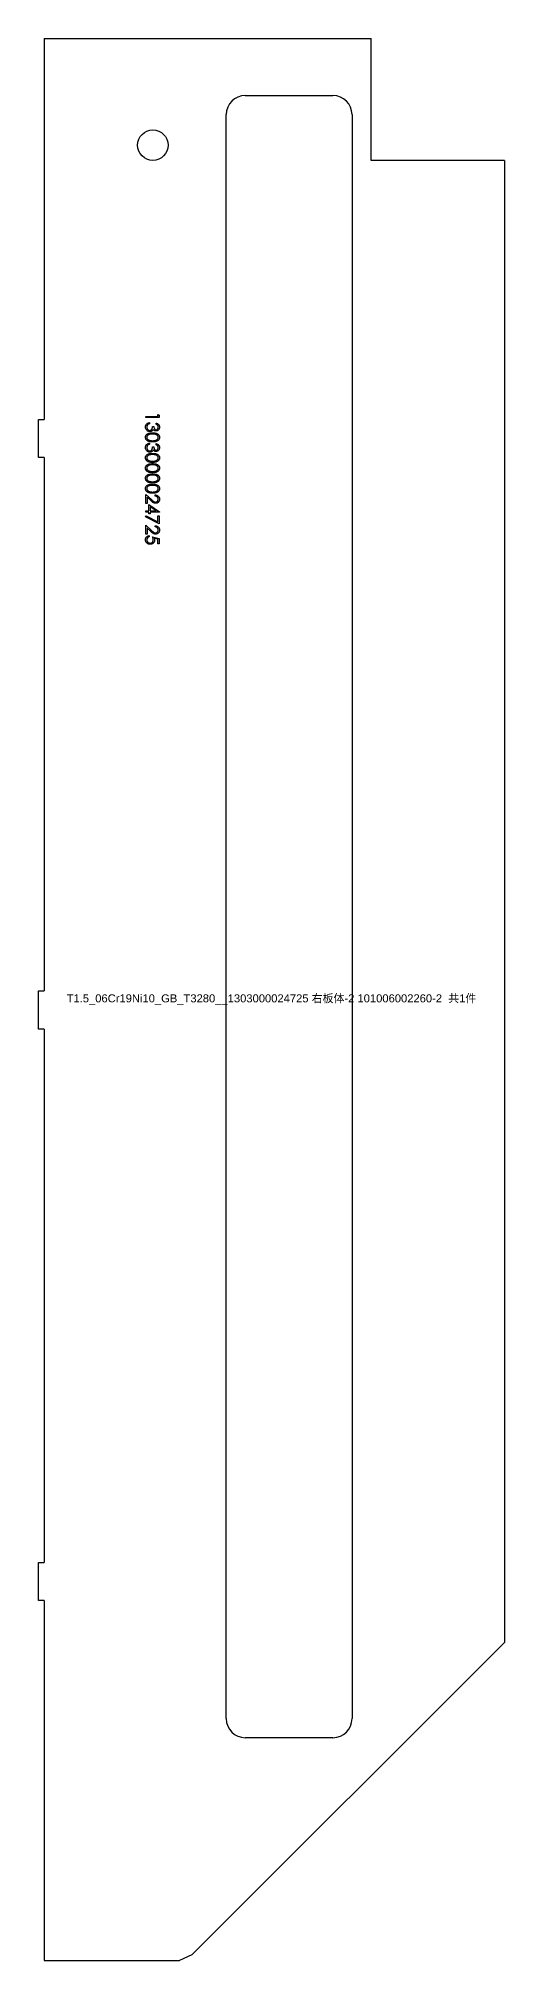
# Model space of a CAD drawing. Extents: x -16 to 22649, y -4599 to 814.
# Drawn here: x 976 to 1098, y -128 to 377 of the extents above; entities that cross this region are included whole.
import ezdxf

# ---------------------------------------------------------------- set-up
doc = ezdxf.new("R2010")
doc.units = 0
doc.header["$MEASUREMENT"] = 0
doc.linetypes.add('CENTERX2', pattern=[20.32, 12.7, -2.54, 2.54, -2.54])
doc.layers.get('0').update_dxf_attribs({"linetype": 'CONTINUOUS'})
for name, color, linetype in [('1', 6, 'CENTERX2'), ('S1', 7, 'CONTINUOUS'), ('SLD-0', 7, 'CONTINUOUS')]:
    doc.layers.add(name, color=color, linetype=linetype)
doc.styles.get("Standard").update_dxf_attribs({"font": 'arial.ttf'})

# ---------------------------------------------------------------- blocks, each defined once
blk = doc.blocks.new('1303000024725_右板体-2_101006')
at = {"layer": '1', "color": 6, "linetype": 'CONTINUOUS', "flags": 128}
for points in [[(29.35, 151.72), (29.35, 152.04), (29.35, 152.04), (29.45, 152.01), (29.55, 151.97), (29.64, 151.94), (29.73, 151.89), (29.81, 151.84), (29.88, 151.79), (29.95, 151.72), (30.01, 151.66), (30.07, 151.59), (30.11, 151.51), (30.15, 151.43), (30.19, 151.35), (30.21, 151.27), (30.23, 151.18), (30.24, 151.09), (30.25, 150.99), (30.25, 150.99), (30.24, 150.86), (30.21, 150.73), (30.18, 150.6), (30.12, 150.48), (30.05, 150.36), (29.97, 150.26), (29.88, 150.18), (29.78, 150.1), (29.67, 150.05), (29.56, 150), (29.45, 149.98), (29.34, 149.97), (29.34, 149.97), (29.23, 149.98), (29.12, 150), (29.02, 150.03), (28.93, 150.07), (28.84, 150.13), (28.76, 150.2), (28.69, 150.28), (28.62, 150.38), (28.62, 150.38), (28.56, 150.27), (28.49, 150.17), (28.41, 150.08), (28.32, 150), (28.32, 150), (28.25, 149.95), (28.17, 149.91), (28.1, 149.87), (28.02, 149.84), (27.94, 149.82), (27.86, 149.81), (27.78, 149.8), (27.7, 149.79), (27.7, 149.79), (27.55, 149.8), (27.41, 149.83), (27.27, 149.88), (27.13, 149.95), (27, 150.04), (26.89, 150.14), (26.8, 150.26), (26.71, 150.39), (26.65, 150.53), (26.6, 150.68), (26.58, 150.84), (26.57, 151), (26.57, 151), (26.57, 151.12), (26.58, 151.22), (26.6, 151.33), (26.63, 151.42), (26.67, 151.52), (26.71, 151.61), (26.77, 151.69), (26.83, 151.77), (26.9, 151.84), (26.98, 151.91), (27.06, 151.97), (27.15, 152.02), (27.25, 152.07), (27.36, 152.11), (27.48, 152.14), (27.6, 152.17), (27.6, 152.17), (27.6, 151.86), (27.6, 151.86), (27.52, 151.83), (27.44, 151.8), (27.37, 151.77), (27.31, 151.74), (27.25, 151.71), (27.2, 151.67), (27.15, 151.63), (27.11, 151.58), (27.11, 151.58), (27.07, 151.52), (27.03, 151.46), (27, 151.39), (26.97, 151.32), (26.95, 151.25), (26.94, 151.17), (26.93, 151.08), (26.93, 151), (26.93, 151), (26.93, 150.9), (26.94, 150.81), (26.96, 150.72), (26.98, 150.63), (27.01, 150.56), (27.05, 150.48), (27.1, 150.41), (27.15, 150.35), (27.2, 150.29), (27.26, 150.24), (27.32, 150.2), (27.39, 150.17), (27.45, 150.14), (27.52, 150.12), (27.59, 150.11), (27.67, 150.11), (27.67, 150.11), (27.76, 150.11), (27.86, 150.14), (27.95, 150.17), (28.04, 150.23), (28.12, 150.29), (28.19, 150.37), (28.25, 150.46), (28.3, 150.55), (28.32, 150.61), (28.34, 150.67), (28.35, 150.74), (28.37, 150.81), (28.38, 150.89), (28.39, 150.98), (28.4, 151.08), (28.41, 151.18), (28.41, 151.18), (28.77, 151.18), (28.77, 151.18), (28.77, 151.05), (28.79, 150.93), (28.81, 150.81), (28.85, 150.7), (28.89, 150.6), (28.94, 150.51), (29, 150.44), (29.06, 150.38), (29.12, 150.34), (29.19, 150.31), (29.26, 150.29), (29.34, 150.29), (29.34, 150.29), (29.39, 150.29), (29.45, 150.3), (29.5, 150.31), (29.55, 150.34), (29.59, 150.36), (29.64, 150.4), (29.68, 150.44), (29.72, 150.49), (29.76, 150.54), (29.8, 150.59), (29.82, 150.65), (29.85, 150.71), (29.86, 150.78), (29.88, 150.84), (29.88, 150.92), (29.89, 150.99), (29.89, 150.99), (29.88, 151.11), (29.86, 151.22), (29.82, 151.32), (29.76, 151.42), (29.73, 151.46), (29.69, 151.5), (29.65, 151.54), (29.6, 151.58), (29.54, 151.62), (29.48, 151.66), (29.42, 151.69), (29.35, 151.72)], [(30.16, 154.12), (30.16, 153.47), (30.16, 153.47), (26.66, 153.47), (26.66, 153.47), (26.66, 153.79), (26.66, 153.79), (29.8, 153.79), (29.8, 153.79), (29.8, 154.32), (29.8, 154.32), (30.16, 154.12)], [(28.4, 149.48), (28.57, 149.48), (28.73, 149.47), (28.88, 149.46), (29.02, 149.44), (29.15, 149.42), (29.27, 149.39), (29.38, 149.36), (29.48, 149.33), (29.57, 149.29), (29.65, 149.25), (29.73, 149.2), (29.81, 149.15), (29.88, 149.1), (29.94, 149.04), (30, 148.98), (30.05, 148.91), (30.1, 148.84), (30.14, 148.77), (30.17, 148.7), (30.2, 148.63), (30.22, 148.55), (30.23, 148.47), (30.24, 148.39), (30.25, 148.31), (30.25, 148.31), (30.24, 148.22), (30.23, 148.14), (30.22, 148.06), (30.2, 147.99), (30.17, 147.91), (30.14, 147.84), (30.1, 147.76), (30.05, 147.69), (30, 147.63), (29.94, 147.56), (29.87, 147.5), (29.8, 147.45), (29.73, 147.4), (29.64, 147.35), (29.56, 147.3), (29.46, 147.26), (29.36, 147.22), (29.25, 147.19), (29.13, 147.16), (29, 147.14), (28.86, 147.12), (28.72, 147.11), (28.57, 147.1), (28.4, 147.1), (28.4, 147.1), (28.24, 147.1), (28.09, 147.11), (27.95, 147.12), (27.81, 147.14), (27.69, 147.16), (27.57, 147.19), (27.46, 147.22), (27.35, 147.26), (27.26, 147.3), (27.17, 147.34), (27.09, 147.39), (27.01, 147.45), (26.94, 147.5), (26.88, 147.56), (26.82, 147.63), (26.76, 147.69), (26.72, 147.76), (26.68, 147.83), (26.64, 147.91), (26.62, 147.98), (26.59, 148.06), (26.58, 148.14), (26.57, 148.22), (26.57, 148.31), (26.57, 148.31), (26.57, 148.39), (26.58, 148.47), (26.59, 148.55), (26.61, 148.63), (26.64, 148.7), (26.68, 148.77), (26.71, 148.84), (26.76, 148.91), (26.81, 148.97), (26.87, 149.04), (26.93, 149.09), (27, 149.15), (27.07, 149.2), (27.15, 149.25), (27.24, 149.29), (27.33, 149.33), (27.43, 149.36), (27.54, 149.39), (27.66, 149.42), (27.79, 149.44), (27.93, 149.46), (28.08, 149.47), (28.24, 149.48), (28.4, 149.48)], [(29.35, 146.34), (29.35, 146.65), (29.35, 146.65), (29.45, 146.62), (29.55, 146.59), (29.64, 146.55), (29.73, 146.51), (29.81, 146.46), (29.88, 146.4), (29.95, 146.34), (30.01, 146.27), (30.07, 146.2), (30.11, 146.13), (30.15, 146.05), (30.19, 145.97), (30.21, 145.88), (30.23, 145.79), (30.24, 145.7), (30.25, 145.61), (30.25, 145.61), (30.24, 145.47), (30.21, 145.34), (30.18, 145.21), (30.12, 145.09), (30.05, 144.98), (29.97, 144.88), (29.88, 144.79), (29.78, 144.72), (29.67, 144.66), (29.56, 144.62), (29.45, 144.6), (29.34, 144.59), (29.34, 144.59), (29.23, 144.59), (29.12, 144.61), (29.02, 144.64), (28.93, 144.69), (28.84, 144.75), (28.76, 144.82), (28.69, 144.9), (28.62, 145), (28.62, 145), (28.56, 144.89), (28.49, 144.79), (28.41, 144.7), (28.32, 144.62), (28.32, 144.62), (28.25, 144.57), (28.17, 144.53), (28.1, 144.49), (28.02, 144.46), (27.94, 144.44), (27.86, 144.42), (27.78, 144.41), (27.7, 144.41), (27.7, 144.41), (27.55, 144.42), (27.41, 144.45), (27.27, 144.5), (27.13, 144.57), (27, 144.65), (26.89, 144.76), (26.8, 144.87), (26.71, 145), (26.65, 145.14), (26.6, 145.29), (26.58, 145.45), (26.57, 145.62), (26.57, 145.62), (26.57, 145.73), (26.58, 145.84), (26.6, 145.94), (26.63, 146.04), (26.67, 146.13), (26.71, 146.22), (26.77, 146.31), (26.83, 146.38), (26.9, 146.46), (26.98, 146.53), (27.06, 146.59), (27.15, 146.64), (27.25, 146.69), (27.36, 146.73), (27.48, 146.76), (27.6, 146.79), (27.6, 146.79), (27.6, 146.47), (27.6, 146.47), (27.52, 146.45), (27.44, 146.42), (27.37, 146.39), (27.31, 146.36), (27.25, 146.32), (27.2, 146.28), (27.15, 146.24), (27.11, 146.2), (27.11, 146.2), (27.07, 146.14), (27.03, 146.08), (27, 146.01), (26.97, 145.94), (26.95, 145.86), (26.94, 145.78), (26.93, 145.7), (26.93, 145.61), (26.93, 145.61), (26.93, 145.51), (26.94, 145.42), (26.96, 145.33), (26.98, 145.25), (27.01, 145.17), (27.05, 145.1), (27.1, 145.03), (27.15, 144.97), (27.2, 144.91), (27.26, 144.86), (27.32, 144.82), (27.39, 144.78), (27.45, 144.76), (27.52, 144.74), (27.59, 144.73), (27.67, 144.72), (27.67, 144.72), (27.76, 144.73), (27.86, 144.75), (27.95, 144.79), (28.04, 144.84), (28.12, 144.91), (28.19, 144.98), (28.25, 145.07), (28.3, 145.17), (28.32, 145.22), (28.34, 145.28), (28.35, 145.35), (28.37, 145.43), (28.38, 145.51), (28.39, 145.6), (28.4, 145.7), (28.41, 145.8), (28.41, 145.8), (28.77, 145.8), (28.77, 145.8), (28.77, 145.67), (28.79, 145.55), (28.81, 145.43), (28.85, 145.32), (28.89, 145.21), (28.94, 145.13), (29, 145.06), (29.06, 145), (29.12, 144.96), (29.19, 144.93), (29.26, 144.91), (29.34, 144.9), (29.34, 144.9), (29.39, 144.9), (29.45, 144.91), (29.5, 144.93), (29.55, 144.95), (29.59, 144.98), (29.64, 145.01), (29.68, 145.05), (29.72, 145.1), (29.76, 145.15), (29.8, 145.21), (29.82, 145.27), (29.85, 145.33), (29.86, 145.39), (29.88, 145.46), (29.88, 145.53), (29.89, 145.61), (29.89, 145.61), (29.88, 145.72), (29.86, 145.84), (29.82, 145.94), (29.76, 146.03), (29.73, 146.08), (29.69, 146.12), (29.65, 146.16), (29.6, 146.2), (29.54, 146.24), (29.48, 146.27), (29.42, 146.3), (29.35, 146.34)], [(28.41, 149.16), (28.27, 149.16), (28.13, 149.16), (28.01, 149.15), (27.9, 149.14), (27.79, 149.12), (27.7, 149.1), (27.61, 149.08), (27.53, 149.06), (27.46, 149.03), (27.39, 149), (27.33, 148.96), (27.27, 148.92), (27.21, 148.88), (27.16, 148.84), (27.12, 148.79), (27.08, 148.74), (27.01, 148.63), (26.96, 148.52), (26.94, 148.41), (26.93, 148.3), (26.93, 148.3), (26.93, 148.18), (26.96, 148.07), (27.01, 147.96), (27.08, 147.86), (27.12, 147.81), (27.16, 147.76), (27.21, 147.72), (27.26, 147.68), (27.32, 147.64), (27.39, 147.61), (27.45, 147.57), (27.53, 147.55), (27.53, 147.55), (27.62, 147.52), (27.72, 147.49), (27.82, 147.47), (27.93, 147.45), (28.04, 147.43), (28.16, 147.42), (28.28, 147.42), (28.41, 147.41), (28.41, 147.41), (28.53, 147.42), (28.65, 147.42), (28.77, 147.43), (28.88, 147.44), (28.98, 147.46), (29.08, 147.48), (29.17, 147.5), (29.25, 147.53), (29.33, 147.56), (29.41, 147.6), (29.47, 147.63), (29.54, 147.67), (29.6, 147.71), (29.65, 147.76), (29.69, 147.81), (29.73, 147.86), (29.8, 147.96), (29.85, 148.07), (29.88, 148.18), (29.89, 148.3), (29.89, 148.3), (29.88, 148.41), (29.85, 148.53), (29.8, 148.63), (29.73, 148.74), (29.69, 148.79), (29.65, 148.84), (29.6, 148.88), (29.55, 148.92), (29.49, 148.96), (29.42, 149), (29.36, 149.03), (29.28, 149.06), (29.21, 149.08), (29.12, 149.1), (29.02, 149.12), (28.92, 149.14), (28.8, 149.15), (28.68, 149.16), (28.55, 149.16), (28.41, 149.16)], [(28.4, 144.09), (28.57, 144.09), (28.73, 144.08), (28.88, 144.07), (29.02, 144.06), (29.15, 144.04), (29.27, 144.01), (29.38, 143.98), (29.48, 143.95), (29.57, 143.91), (29.65, 143.86), (29.73, 143.82), (29.81, 143.77), (29.88, 143.71), (29.94, 143.66), (30, 143.59), (30.05, 143.53), (30.1, 143.46), (30.14, 143.39), (30.17, 143.32), (30.2, 143.24), (30.22, 143.16), (30.23, 143.09), (30.24, 143.01), (30.25, 142.92), (30.25, 142.92), (30.24, 142.84), (30.23, 142.76), (30.22, 142.68), (30.2, 142.6), (30.17, 142.53), (30.14, 142.45), (30.1, 142.38), (30.05, 142.31), (30, 142.24), (29.94, 142.18), (29.87, 142.12), (29.8, 142.06), (29.73, 142.01), (29.64, 141.96), (29.56, 141.92), (29.46, 141.88), (29.36, 141.84), (29.25, 141.81), (29.13, 141.78), (29, 141.76), (28.86, 141.74), (28.72, 141.73), (28.57, 141.72), (28.4, 141.72), (28.4, 141.72), (28.24, 141.72), (28.09, 141.73), (27.95, 141.74), (27.81, 141.75), (27.69, 141.78), (27.57, 141.8), (27.46, 141.84), (27.35, 141.87), (27.26, 141.91), (27.17, 141.96), (27.09, 142.01), (27.01, 142.06), (26.94, 142.12), (26.88, 142.18), (26.82, 142.24), (26.76, 142.31), (26.72, 142.38), (26.68, 142.45), (26.64, 142.52), (26.62, 142.6), (26.59, 142.68), (26.58, 142.76), (26.57, 142.84), (26.57, 142.92), (26.57, 142.92), (26.57, 143.01), (26.58, 143.09), (26.59, 143.16), (26.61, 143.24), (26.64, 143.31), (26.68, 143.39), (26.71, 143.46), (26.76, 143.53), (26.81, 143.59), (26.87, 143.65), (26.93, 143.71), (27, 143.76), (27.07, 143.81), (27.15, 143.86), (27.24, 143.9), (27.33, 143.94), (27.43, 143.98), (27.54, 144.01), (27.66, 144.03), (27.79, 144.06), (27.93, 144.07), (28.08, 144.08), (28.24, 144.09), (28.4, 144.09)], [(28.4, 141.4), (28.57, 141.4), (28.73, 141.39), (28.88, 141.38), (29.02, 141.36), (29.15, 141.34), (29.27, 141.32), (29.38, 141.29), (29.48, 141.25), (29.57, 141.21), (29.65, 141.17), (29.73, 141.13), (29.81, 141.07), (29.88, 141.02), (29.94, 140.96), (30, 140.9), (30.05, 140.84), (30.1, 140.77), (30.14, 140.7), (30.17, 140.62), (30.2, 140.55), (30.22, 140.47), (30.23, 140.39), (30.24, 140.31), (30.25, 140.23), (30.25, 140.23), (30.24, 140.15), (30.23, 140.07), (30.22, 139.99), (30.2, 139.91), (30.17, 139.83), (30.14, 139.76), (30.1, 139.69), (30.05, 139.62), (30, 139.55), (29.94, 139.49), (29.87, 139.43), (29.8, 139.37), (29.73, 139.32), (29.64, 139.27), (29.56, 139.23), (29.46, 139.18), (29.36, 139.15), (29.25, 139.11), (29.13, 139.09), (29, 139.06), (28.86, 139.05), (28.72, 139.03), (28.57, 139.03), (28.4, 139.02), (28.4, 139.02), (28.24, 139.03), (28.09, 139.03), (27.95, 139.05), (27.81, 139.06), (27.69, 139.08), (27.57, 139.11), (27.46, 139.14), (27.35, 139.18), (27.26, 139.22), (27.17, 139.27), (27.09, 139.32), (27.01, 139.37), (26.94, 139.42), (26.88, 139.48), (26.82, 139.55), (26.76, 139.62), (26.72, 139.69), (26.68, 139.76), (26.64, 139.83), (26.62, 139.91), (26.59, 139.99), (26.58, 140.07), (26.57, 140.15), (26.57, 140.23), (26.57, 140.23), (26.57, 140.31), (26.58, 140.39), (26.59, 140.47), (26.61, 140.55), (26.64, 140.62), (26.68, 140.69), (26.71, 140.76), (26.76, 140.83), (26.81, 140.9), (26.87, 140.96), (26.93, 141.02), (27, 141.07), (27.07, 141.12), (27.15, 141.17), (27.24, 141.21), (27.33, 141.25), (27.43, 141.29), (27.54, 141.32), (27.66, 141.34), (27.79, 141.36), (27.93, 141.38), (28.08, 141.39), (28.24, 141.4), (28.4, 141.4)], [(28.41, 143.78), (28.27, 143.78), (28.13, 143.77), (28.01, 143.76), (27.9, 143.75), (27.79, 143.74), (27.7, 143.72), (27.61, 143.7), (27.53, 143.67), (27.46, 143.64), (27.39, 143.61), (27.33, 143.58), (27.27, 143.54), (27.21, 143.5), (27.16, 143.45), (27.12, 143.41), (27.08, 143.36), (27.01, 143.25), (26.96, 143.14), (26.94, 143.03), (26.93, 142.91), (26.93, 142.91), (26.93, 142.8), (26.96, 142.69), (27.01, 142.58), (27.08, 142.47), (27.12, 142.42), (27.16, 142.38), (27.21, 142.33), (27.26, 142.29), (27.32, 142.26), (27.39, 142.22), (27.45, 142.19), (27.53, 142.16), (27.53, 142.16), (27.62, 142.13), (27.72, 142.1), (27.82, 142.08), (27.93, 142.06), (28.04, 142.05), (28.16, 142.04), (28.28, 142.03), (28.41, 142.03), (28.41, 142.03), (28.53, 142.03), (28.65, 142.04), (28.77, 142.05), (28.88, 142.06), (28.98, 142.08), (29.08, 142.1), (29.17, 142.12), (29.25, 142.15), (29.33, 142.18), (29.41, 142.21), (29.47, 142.25), (29.54, 142.29), (29.6, 142.33), (29.65, 142.38), (29.69, 142.42), (29.73, 142.47), (29.8, 142.58), (29.85, 142.69), (29.88, 142.8), (29.89, 142.91), (29.89, 142.91), (29.88, 143.03), (29.85, 143.14), (29.8, 143.25), (29.73, 143.36), (29.69, 143.41), (29.65, 143.45), (29.6, 143.5), (29.55, 143.54), (29.49, 143.58), (29.42, 143.61), (29.36, 143.64), (29.28, 143.67), (29.21, 143.7), (29.12, 143.72), (29.02, 143.74), (28.92, 143.75), (28.8, 143.76), (28.68, 143.77), (28.55, 143.78), (28.41, 143.78)], [(28.4, 138.71), (28.57, 138.71), (28.73, 138.7), (28.88, 138.69), (29.02, 138.67), (29.15, 138.65), (29.27, 138.63), (29.38, 138.6), (29.48, 138.56), (29.57, 138.52), (29.65, 138.48), (29.73, 138.43), (29.81, 138.38), (29.88, 138.33), (29.94, 138.27), (30, 138.21), (30.05, 138.14), (30.1, 138.07), (30.14, 138), (30.17, 137.93), (30.2, 137.86), (30.22, 137.78), (30.23, 137.7), (30.24, 137.62), (30.25, 137.54), (30.25, 137.54), (30.24, 137.46), (30.23, 137.37), (30.22, 137.29), (30.2, 137.22), (30.17, 137.14), (30.14, 137.07), (30.1, 136.99), (30.05, 136.93), (30, 136.86), (29.94, 136.79), (29.87, 136.74), (29.8, 136.68), (29.73, 136.63), (29.64, 136.58), (29.56, 136.53), (29.46, 136.49), (29.36, 136.45), (29.25, 136.42), (29.13, 136.39), (29, 136.37), (28.86, 136.35), (28.72, 136.34), (28.57, 136.33), (28.4, 136.33), (28.4, 136.33), (28.24, 136.33), (28.09, 136.34), (27.95, 136.35), (27.81, 136.37), (27.69, 136.39), (27.57, 136.42), (27.46, 136.45), (27.35, 136.49), (27.26, 136.53), (27.17, 136.57), (27.09, 136.62), (27.01, 136.68), (26.94, 136.73), (26.88, 136.79), (26.82, 136.86), (26.76, 136.92), (26.72, 136.99), (26.68, 137.07), (26.64, 137.14), (26.62, 137.22), (26.59, 137.29), (26.58, 137.37), (26.57, 137.46), (26.57, 137.54), (26.57, 137.54), (26.57, 137.62), (26.58, 137.7), (26.59, 137.78), (26.61, 137.86), (26.64, 137.93), (26.68, 138), (26.71, 138.07), (26.76, 138.14), (26.81, 138.21), (26.87, 138.27), (26.93, 138.32), (27, 138.38), (27.07, 138.43), (27.15, 138.48), (27.24, 138.52), (27.33, 138.56), (27.43, 138.59), (27.54, 138.62), (27.66, 138.65), (27.79, 138.67), (27.93, 138.69), (28.08, 138.7), (28.24, 138.71), (28.4, 138.71)], [(28.41, 141.09), (28.27, 141.09), (28.13, 141.08), (28.01, 141.07), (27.9, 141.06), (27.79, 141.05), (27.7, 141.03), (27.61, 141.01), (27.53, 140.98), (27.46, 140.95), (27.39, 140.92), (27.33, 140.89), (27.27, 140.85), (27.21, 140.81), (27.16, 140.76), (27.12, 140.71), (27.08, 140.66), (27.01, 140.56), (26.96, 140.45), (26.94, 140.34), (26.93, 140.22), (26.93, 140.22), (26.93, 140.1), (26.96, 139.99), (27.01, 139.88), (27.08, 139.78), (27.12, 139.73), (27.16, 139.68), (27.21, 139.64), (27.26, 139.6), (27.32, 139.56), (27.39, 139.53), (27.45, 139.5), (27.53, 139.47), (27.53, 139.47), (27.62, 139.44), (27.72, 139.41), (27.82, 139.39), (27.93, 139.37), (28.04, 139.36), (28.16, 139.35), (28.28, 139.34), (28.41, 139.34), (28.41, 139.34), (28.53, 139.34), (28.65, 139.34), (28.77, 139.35), (28.88, 139.37), (28.98, 139.38), (29.08, 139.4), (29.17, 139.43), (29.25, 139.46), (29.33, 139.49), (29.41, 139.52), (29.47, 139.56), (29.54, 139.6), (29.6, 139.64), (29.65, 139.68), (29.69, 139.73), (29.73, 139.78), (29.8, 139.89), (29.85, 139.99), (29.88, 140.11), (29.89, 140.22), (29.89, 140.22), (29.88, 140.34), (29.85, 140.45), (29.8, 140.56), (29.73, 140.66), (29.69, 140.71), (29.65, 140.76), (29.6, 140.81), (29.55, 140.85), (29.49, 140.88), (29.42, 140.92), (29.36, 140.95), (29.28, 140.98), (29.21, 141), (29.12, 141.03), (29.02, 141.05), (28.92, 141.06), (28.8, 141.07), (28.68, 141.08), (28.55, 141.09), (28.41, 141.09)], [(28.41, 138.39), (28.27, 138.39), (28.13, 138.39), (28.01, 138.38), (27.9, 138.37), (27.79, 138.35), (27.7, 138.33), (27.61, 138.31), (27.53, 138.29), (27.46, 138.26), (27.39, 138.23), (27.33, 138.19), (27.27, 138.16), (27.21, 138.11), (27.16, 138.07), (27.12, 138.02), (27.08, 137.97), (27.01, 137.86), (26.96, 137.76), (26.94, 137.64), (26.93, 137.53), (26.93, 137.53), (26.93, 137.41), (26.96, 137.3), (27.01, 137.19), (27.08, 137.09), (27.12, 137.04), (27.16, 136.99), (27.21, 136.95), (27.26, 136.91), (27.32, 136.87), (27.39, 136.84), (27.45, 136.81), (27.53, 136.78), (27.53, 136.78), (27.62, 136.75), (27.72, 136.72), (27.82, 136.7), (27.93, 136.68), (28.04, 136.66), (28.16, 136.65), (28.28, 136.65), (28.41, 136.64), (28.41, 136.64), (28.53, 136.65), (28.65, 136.65), (28.77, 136.66), (28.88, 136.67), (28.98, 136.69), (29.08, 136.71), (29.17, 136.74), (29.25, 136.76), (29.33, 136.79), (29.41, 136.83), (29.47, 136.86), (29.54, 136.9), (29.6, 136.95), (29.65, 136.99), (29.69, 137.04), (29.73, 137.09), (29.8, 137.19), (29.85, 137.3), (29.88, 137.41), (29.89, 137.53), (29.89, 137.53), (29.88, 137.64), (29.85, 137.76), (29.8, 137.87), (29.73, 137.97), (29.69, 138.02), (29.65, 138.07), (29.6, 138.11), (29.55, 138.15), (29.49, 138.19), (29.42, 138.23), (29.36, 138.26), (29.28, 138.29), (29.21, 138.31), (29.12, 138.33), (29.02, 138.35), (28.92, 138.37), (28.8, 138.38), (28.68, 138.39), (28.55, 138.39), (28.41, 138.39)], [(28.4, 136.02), (28.57, 136.01), (28.73, 136.01), (28.88, 136), (29.02, 135.98), (29.15, 135.96), (29.27, 135.93), (29.38, 135.9), (29.48, 135.87), (29.57, 135.83), (29.65, 135.79), (29.73, 135.74), (29.81, 135.69), (29.88, 135.64), (29.94, 135.58), (30, 135.52), (30.05, 135.45), (30.1, 135.38), (30.14, 135.31), (30.17, 135.24), (30.2, 135.16), (30.22, 135.09), (30.23, 135.01), (30.24, 134.93), (30.25, 134.85), (30.25, 134.85), (30.24, 134.76), (30.23, 134.68), (30.22, 134.6), (30.2, 134.52), (30.17, 134.45), (30.14, 134.37), (30.1, 134.3), (30.05, 134.23), (30, 134.17), (29.94, 134.1), (29.87, 134.04), (29.8, 133.99), (29.73, 133.93), (29.64, 133.89), (29.56, 133.84), (29.46, 133.8), (29.36, 133.76), (29.25, 133.73), (29.13, 133.7), (29, 133.68), (28.86, 133.66), (28.72, 133.65), (28.57, 133.64), (28.4, 133.64), (28.4, 133.64), (28.24, 133.64), (28.09, 133.65), (27.95, 133.66), (27.81, 133.68), (27.69, 133.7), (27.57, 133.73), (27.46, 133.76), (27.35, 133.8), (27.26, 133.84), (27.17, 133.88), (27.09, 133.93), (27.01, 133.98), (26.94, 134.04), (26.88, 134.1), (26.82, 134.16), (26.76, 134.23), (26.72, 134.3), (26.68, 134.37), (26.64, 134.45), (26.62, 134.52), (26.59, 134.6), (26.58, 134.68), (26.57, 134.76), (26.57, 134.85), (26.57, 134.85), (26.57, 134.93), (26.58, 135.01), (26.59, 135.09), (26.61, 135.16), (26.64, 135.24), (26.68, 135.31), (26.71, 135.38), (26.76, 135.45), (26.81, 135.51), (26.87, 135.58), (26.93, 135.63), (27, 135.69), (27.07, 135.74), (27.15, 135.78), (27.24, 135.83), (27.33, 135.87), (27.43, 135.9), (27.54, 135.93), (27.66, 135.96), (27.79, 135.98), (27.93, 136), (28.08, 136.01), (28.24, 136.01), (28.4, 136.02)], [(29.08, 132.88), (29.08, 133.19), (29.08, 133.19), (29.2, 133.18), (29.32, 133.16), (29.44, 133.14), (29.54, 133.1), (29.65, 133.05), (29.74, 132.99), (29.83, 132.93), (29.92, 132.85), (29.99, 132.77), (30.06, 132.68), (30.12, 132.59), (30.16, 132.49), (30.2, 132.38), (30.23, 132.28), (30.24, 132.17), (30.25, 132.05), (30.25, 132.05), (30.24, 131.93), (30.23, 131.82), (30.2, 131.72), (30.17, 131.62), (30.12, 131.53), (30.07, 131.44), (30.01, 131.36), (29.94, 131.28), (29.86, 131.21), (29.77, 131.16), (29.69, 131.11), (29.6, 131.06), (29.51, 131.03), (29.41, 131.01), (29.31, 131), (29.21, 130.99), (29.21, 130.99), (29.06, 131), (28.92, 131.03), (28.78, 131.07), (28.65, 131.14), (28.58, 131.18), (28.51, 131.23), (28.43, 131.28), (28.35, 131.35), (28.26, 131.42), (28.16, 131.51), (28.06, 131.6), (27.95, 131.7), (27.95, 131.7), (27.02, 132.57), (27.02, 132.57), (27.02, 130.95), (27.02, 130.95), (26.66, 130.95), (26.66, 130.95), (26.66, 133.32), (26.66, 133.32), (28.1, 131.97), (28.1, 131.97), (28.21, 131.87), (28.31, 131.78), (28.39, 131.7), (28.48, 131.63), (28.55, 131.56), (28.62, 131.51), (28.69, 131.47), (28.74, 131.43), (28.85, 131.38), (28.95, 131.34), (29.06, 131.31), (29.18, 131.31), (29.18, 131.31), (29.25, 131.31), (29.32, 131.32), (29.38, 131.34), (29.45, 131.36), (29.51, 131.39), (29.57, 131.43), (29.62, 131.47), (29.68, 131.53), (29.73, 131.58), (29.77, 131.64), (29.8, 131.7), (29.83, 131.77), (29.86, 131.84), (29.87, 131.91), (29.88, 131.99), (29.89, 132.06), (29.89, 132.06), (29.88, 132.15), (29.87, 132.23), (29.86, 132.3), (29.83, 132.37), (29.8, 132.44), (29.77, 132.5), (29.72, 132.57), (29.67, 132.62), (29.62, 132.68), (29.56, 132.72), (29.49, 132.76), (29.42, 132.8), (29.34, 132.83), (29.26, 132.85), (29.17, 132.87), (29.08, 132.88)], [(28.41, 135.7), (28.27, 135.7), (28.13, 135.7), (28.01, 135.69), (27.9, 135.68), (27.79, 135.66), (27.7, 135.64), (27.61, 135.62), (27.53, 135.6), (27.46, 135.57), (27.39, 135.54), (27.33, 135.5), (27.27, 135.46), (27.21, 135.42), (27.16, 135.38), (27.12, 135.33), (27.08, 135.28), (27.01, 135.17), (26.96, 135.06), (26.94, 134.95), (26.93, 134.84), (26.93, 134.84), (26.93, 134.72), (26.96, 134.61), (27.01, 134.5), (27.08, 134.4), (27.12, 134.35), (27.16, 134.3), (27.21, 134.26), (27.26, 134.22), (27.32, 134.18), (27.39, 134.14), (27.45, 134.11), (27.53, 134.09), (27.53, 134.09), (27.62, 134.05), (27.72, 134.03), (27.82, 134), (27.93, 133.99), (28.04, 133.97), (28.16, 133.96), (28.28, 133.95), (28.41, 133.95), (28.41, 133.95), (28.53, 133.95), (28.65, 133.96), (28.77, 133.97), (28.88, 133.98), (28.98, 134), (29.08, 134.02), (29.17, 134.04), (29.25, 134.07), (29.33, 134.1), (29.41, 134.13), (29.47, 134.17), (29.54, 134.21), (29.6, 134.25), (29.65, 134.3), (29.69, 134.35), (29.73, 134.4), (29.8, 134.5), (29.85, 134.61), (29.88, 134.72), (29.89, 134.84), (29.89, 134.84), (29.88, 134.95), (29.85, 135.06), (29.8, 135.17), (29.73, 135.28), (29.69, 135.33), (29.65, 135.38), (29.6, 135.42), (29.55, 135.46), (29.49, 135.5), (29.42, 135.53), (29.36, 135.57), (29.28, 135.59), (29.21, 135.62), (29.12, 135.64), (29.02, 135.66), (28.92, 135.68), (28.8, 135.69), (28.68, 135.7), (28.55, 135.7), (28.41, 135.7)], [(30.16, 127.72), (30.16, 125.56), (30.16, 125.56), (26.57, 127.4), (26.57, 127.4), (26.72, 127.67), (26.72, 127.67), (29.8, 126.09), (29.8, 126.09), (29.8, 127.72), (29.8, 127.72), (30.16, 127.72)], [(30.25, 128.72), (30.25, 128.66), (30.25, 128.66), (27.82, 128.66), (27.82, 128.66), (27.82, 128.25), (27.82, 128.25), (27.46, 128.25), (27.46, 128.25), (27.46, 128.66), (27.46, 128.66), (26.66, 128.66), (26.66, 128.66), (26.66, 128.97), (26.66, 128.97), (27.46, 128.97), (27.46, 128.97), (27.46, 130.63), (27.46, 130.63), (30.25, 128.72)], [(27.82, 128.97), (29.34, 128.97), (29.34, 128.97), (27.82, 130.02), (27.82, 130.02), (27.82, 128.97)], [(30.16, 120.36), (29.8, 120.36), (29.8, 120.36), (29.8, 121.55), (29.8, 121.55), (28.88, 121.74), (28.88, 121.74), (28.91, 121.62), (28.93, 121.52), (28.94, 121.42), (28.94, 121.32), (28.94, 121.32), (28.94, 121.21), (28.92, 121.09), (28.9, 120.99), (28.86, 120.89), (28.82, 120.79), (28.76, 120.7), (28.7, 120.61), (28.62, 120.53), (28.54, 120.46), (28.45, 120.4), (28.36, 120.34), (28.26, 120.3), (28.15, 120.27), (28.04, 120.24), (27.92, 120.23), (27.8, 120.22), (27.8, 120.22), (27.71, 120.22), (27.63, 120.23), (27.55, 120.24), (27.47, 120.26), (27.39, 120.28), (27.31, 120.31), (27.24, 120.34), (27.16, 120.38), (27.09, 120.42), (27.03, 120.47), (26.97, 120.52), (26.91, 120.57), (26.86, 120.63), (26.81, 120.68), (26.76, 120.75), (26.72, 120.81), (26.68, 120.88), (26.65, 120.96), (26.63, 121.03), (26.61, 121.11), (26.59, 121.19), (26.58, 121.27), (26.57, 121.35), (26.57, 121.44), (26.57, 121.44), (26.57, 121.55), (26.58, 121.65), (26.61, 121.74), (26.64, 121.84), (26.67, 121.92), (26.72, 122.01), (26.78, 122.09), (26.84, 122.16), (26.91, 122.23), (26.99, 122.29), (27.07, 122.35), (27.16, 122.39), (27.25, 122.43), (27.35, 122.47), (27.45, 122.49), (27.55, 122.51), (27.55, 122.51), (27.55, 122.2), (27.55, 122.2), (27.45, 122.17), (27.37, 122.14), (27.29, 122.1), (27.22, 122.05), (27.15, 122), (27.1, 121.93), (27.05, 121.86), (27.01, 121.78), (26.97, 121.69), (26.95, 121.61), (26.93, 121.52), (26.93, 121.42), (26.93, 121.42), (26.93, 121.33), (26.94, 121.25), (26.96, 121.16), (26.99, 121.08), (27.02, 121.01), (27.07, 120.93), (27.12, 120.86), (27.18, 120.8), (27.24, 120.74), (27.31, 120.68), (27.39, 120.64), (27.46, 120.6), (27.55, 120.57), (27.63, 120.55), (27.72, 120.54), (27.81, 120.54), (27.81, 120.54), (27.9, 120.54), (27.98, 120.55), (28.05, 120.57), (28.12, 120.59), (28.19, 120.63), (28.26, 120.66), (28.32, 120.71), (28.37, 120.77), (28.42, 120.83), (28.47, 120.89), (28.5, 120.96), (28.53, 121.03), (28.56, 121.11), (28.57, 121.2), (28.58, 121.29), (28.59, 121.38), (28.59, 121.38), (28.58, 121.46), (28.57, 121.55), (28.56, 121.64), (28.54, 121.73), (28.52, 121.83), (28.48, 121.93), (28.45, 122.04), (28.41, 122.15), (28.41, 122.15), (30.16, 121.79), (30.16, 121.79), (30.16, 120.36)], [(29.08, 124.8), (29.08, 125.11), (29.08, 125.11), (29.2, 125.1), (29.32, 125.09), (29.44, 125.06), (29.54, 125.02), (29.65, 124.97), (29.74, 124.92), (29.83, 124.85), (29.92, 124.77), (29.99, 124.69), (30.06, 124.6), (30.12, 124.51), (30.16, 124.41), (30.2, 124.31), (30.23, 124.2), (30.24, 124.09), (30.25, 123.97), (30.25, 123.97), (30.24, 123.86), (30.23, 123.75), (30.2, 123.64), (30.17, 123.54), (30.12, 123.45), (30.07, 123.36), (30.01, 123.28), (29.94, 123.21), (29.86, 123.14), (29.77, 123.08), (29.69, 123.03), (29.6, 122.99), (29.51, 122.96), (29.41, 122.93), (29.31, 122.92), (29.21, 122.91), (29.21, 122.91), (29.06, 122.92), (28.92, 122.95), (28.78, 123), (28.65, 123.06), (28.58, 123.1), (28.51, 123.15), (28.43, 123.21), (28.35, 123.27), (28.26, 123.35), (28.16, 123.43), (28.06, 123.52), (27.95, 123.62), (27.95, 123.62), (27.02, 124.5), (27.02, 124.5), (27.02, 122.87), (27.02, 122.87), (26.66, 122.87), (26.66, 122.87), (26.66, 125.25), (26.66, 125.25), (28.1, 123.89), (28.1, 123.89), (28.21, 123.79), (28.31, 123.7), (28.39, 123.62), (28.48, 123.55), (28.55, 123.49), (28.62, 123.43), (28.69, 123.39), (28.74, 123.35), (28.85, 123.3), (28.95, 123.26), (29.06, 123.24), (29.18, 123.23), (29.18, 123.23), (29.25, 123.23), (29.32, 123.24), (29.38, 123.26), (29.45, 123.28), (29.51, 123.31), (29.57, 123.35), (29.62, 123.4), (29.68, 123.45), (29.73, 123.51), (29.77, 123.56), (29.8, 123.63), (29.83, 123.69), (29.86, 123.76), (29.87, 123.83), (29.88, 123.91), (29.89, 123.99), (29.89, 123.99), (29.88, 124.07), (29.87, 124.15), (29.86, 124.22), (29.83, 124.29), (29.8, 124.36), (29.77, 124.43), (29.72, 124.49), (29.67, 124.55), (29.62, 124.6), (29.56, 124.64), (29.49, 124.69), (29.42, 124.72), (29.34, 124.75), (29.26, 124.77), (29.17, 124.79), (29.08, 124.8)]]:
    blk.add_lwpolyline(points, dxfattribs=at)
at = {"layer": 'SLD-0', "linetype": 'CONTINUOUS'}
for p, q in [((0, 253), (0, 153)), ((0, 253), (85.73, 253)), ((85.73, 221), (85.73, 253)), ((52.73, 238), (75.73, 238)), ((47.73, -188), (47.73, 233)), ((80.73, 233), (80.73, -188)), ((120.73, 221), (85.73, 221)), ((120.73, 221), (120.73, -168)), ((-1.5, 143), (-1.5, 153)), ((-1.5, 153), (0, 153)), ((0, 143), (-1.5, 143)), ((0, 143), (0, 3)), ((-1.5, -7), (-1.5, 3)), ((-1.5, 3), (0, 3)), ((0, -7), (-1.5, -7)), ((0, -7), (0, -147)), ((-1.5, -157), (-1.5, -147)), ((-1.5, -147), (0, -147)), ((0, -157), (-1.5, -157)), ((0, -157), (0, -251.5)), ((38.73, -250), (120.73, -168)), ((75.73, -193), (52.73, -193)), ((0, -251.5), (35.5, -251.5)), ((38.73, -250), (35.5, -251.5))]:
    blk.add_line(p, q, dxfattribs=at)
blk.add_circle((28.5, 225), 4, dxfattribs=at)
for centre, start, end in [((52.73, 233), 90, 180), ((75.73, 233), 0, 90), ((52.73, -188), 180, 270), ((75.73, -188), 270, 0)]:
    blk.add_arc(centre, 5, start, end, dxfattribs=at)
at = {"layer": 'S1', "color": 3, "insert": (59.61, 0.75), "char_height": 2.1, "attachment_point": 5}
blk.add_mtext('T1.5_06Cr19Ni10_GB_T3280__1303000024725 {\\fSimSun|b0|i0|c134|p2;右板体}-2 101006002260-2  {\\fSimSun|b0|i0|c134|p2;共}1{\\fSimSun|b0|i0|c134|p2;件}', dxfattribs=at)

msp = doc.modelspace()

# ---------------------------------------------------------------- block references
msp.add_blockref('1303000024725_右板体-2_101006', (977.03043, 123.93089))

doc.saveas('drawing.dxf')
